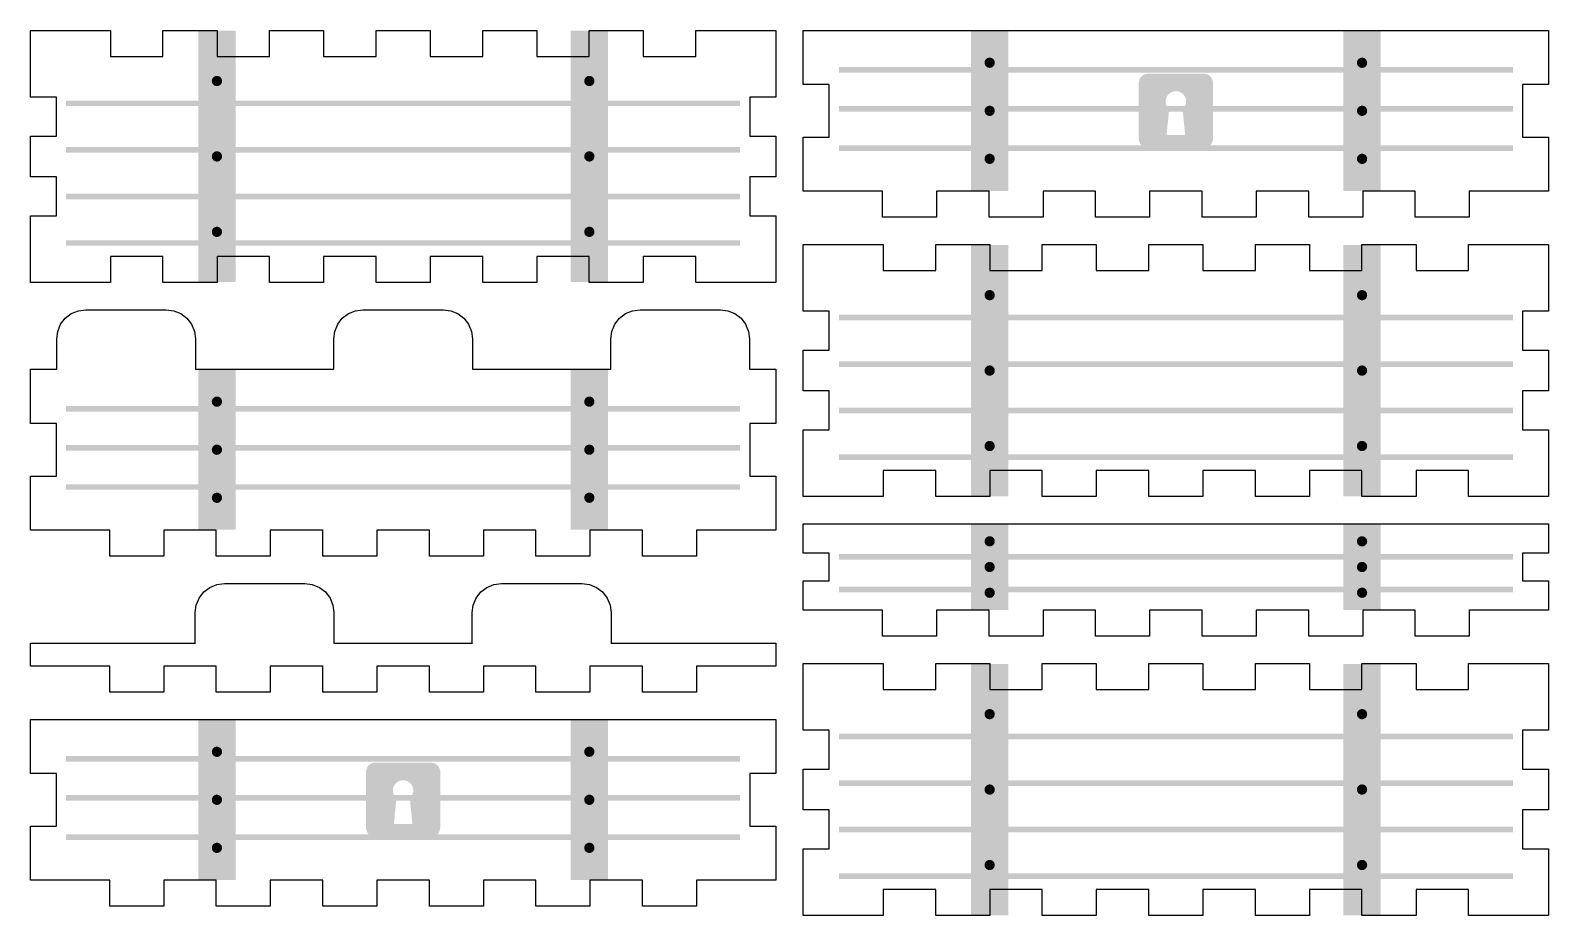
# Model space of a CAD drawing. Header units: millimetres. Extents: x 6 to 297, y 6 to 451.
# Drawn here: x 6 to 169, y 356.2 to 451.2 of the extents above; entities that cross this region are included whole.
import ezdxf

# ---------------------------------------------------------------- set-up
doc = ezdxf.new("R2010")
doc.units = ezdxf.units.MM
doc.layers.add('CUT', color=1, linetype='Continuous')
doc.layers.add('RASTER', color=7, linetype='Continuous')

msp = doc.modelspace()

# ---------------------------------------------------------------- hatches: boundary and pattern name
at = {"layer": 'RASTER'}
for points in [[(24, 451.2), (28, 451.2), (28, 424.2), (24, 424.2)], [(64, 451.2), (68, 451.2), (68, 424.2), (64, 424.2)], [(107, 451.2), (111, 451.2), (111, 434), (107, 434)], [(147, 451.2), (151, 451.2), (151, 434), (147, 434)], [(92.8, 447.3), (165.2, 447.3), (165.2, 446.7), (92.8, 446.7)], [(109.55, 447.76), (109.545, 447.688), (109.531, 447.618), (109.508, 447.55), (109.476, 447.485), (109.436, 447.425), (109.389, 447.371), (109.335, 447.324), (109.275, 447.284), (109.21, 447.252), (109.142, 447.229), (109.072, 447.215), (109, 447.21), (108.928, 447.215), (108.858, 447.229), (108.79, 447.252), (108.725, 447.284), (108.665, 447.324), (108.611, 447.371), (108.564, 447.425), (108.524, 447.485), (108.492, 447.55), (108.469, 447.618), (108.455, 447.688), (108.45, 447.76), (108.455, 447.832), (108.469, 447.902), (108.492, 447.97), (108.524, 448.035), (108.564, 448.095), (108.611, 448.149), (108.665, 448.196), (108.725, 448.236), (108.79, 448.268), (108.858, 448.291), (108.928, 448.305), (109, 448.31), (109.072, 448.305), (109.142, 448.291), (109.21, 448.268), (109.275, 448.236), (109.335, 448.196), (109.389, 448.149), (109.436, 448.095), (109.476, 448.035), (109.508, 447.97), (109.531, 447.902), (109.545, 447.832)], [(149.55, 447.76), (149.545, 447.688), (149.531, 447.618), (149.508, 447.55), (149.476, 447.485), (149.436, 447.425), (149.389, 447.371), (149.335, 447.324), (149.275, 447.284), (149.21, 447.252), (149.142, 447.229), (149.072, 447.215), (149, 447.21), (148.928, 447.215), (148.858, 447.229), (148.79, 447.252), (148.725, 447.284), (148.665, 447.324), (148.611, 447.371), (148.564, 447.425), (148.524, 447.485), (148.492, 447.55), (148.469, 447.618), (148.455, 447.688), (148.45, 447.76), (148.455, 447.832), (148.469, 447.902), (148.492, 447.97), (148.524, 448.035), (148.564, 448.095), (148.611, 448.149), (148.665, 448.196), (148.725, 448.236), (148.79, 448.268), (148.858, 448.291), (148.928, 448.305), (149, 448.31), (149.072, 448.305), (149.142, 448.291), (149.21, 448.268), (149.275, 448.236), (149.335, 448.196), (149.389, 448.149), (149.436, 448.095), (149.476, 448.035), (149.508, 447.97), (149.531, 447.902), (149.545, 447.832)], [(26.55, 445.8), (26.545, 445.728), (26.531, 445.658), (26.508, 445.59), (26.476, 445.525), (26.436, 445.465), (26.389, 445.411), (26.335, 445.364), (26.275, 445.324), (26.21, 445.292), (26.142, 445.269), (26.072, 445.255), (26, 445.25), (25.928, 445.255), (25.858, 445.269), (25.79, 445.292), (25.725, 445.324), (25.665, 445.364), (25.611, 445.411), (25.564, 445.465), (25.524, 445.525), (25.492, 445.59), (25.469, 445.658), (25.455, 445.728), (25.45, 445.8), (25.455, 445.872), (25.469, 445.942), (25.492, 446.01), (25.524, 446.075), (25.564, 446.135), (25.611, 446.189), (25.665, 446.236), (25.725, 446.276), (25.79, 446.308), (25.858, 446.331), (25.928, 446.345), (26, 446.35), (26.072, 446.345), (26.142, 446.331), (26.21, 446.308), (26.275, 446.276), (26.335, 446.236), (26.389, 446.189), (26.436, 446.135), (26.476, 446.075), (26.508, 446.01), (26.531, 445.942), (26.545, 445.872)], [(66.55, 445.8), (66.545, 445.728), (66.531, 445.658), (66.508, 445.59), (66.476, 445.525), (66.436, 445.465), (66.389, 445.411), (66.335, 445.364), (66.275, 445.324), (66.21, 445.292), (66.142, 445.269), (66.072, 445.255), (66, 445.25), (65.928, 445.255), (65.858, 445.269), (65.79, 445.292), (65.725, 445.324), (65.665, 445.364), (65.611, 445.411), (65.564, 445.465), (65.524, 445.525), (65.492, 445.59), (65.469, 445.658), (65.455, 445.728), (65.45, 445.8), (65.455, 445.872), (65.469, 445.942), (65.492, 446.01), (65.524, 446.075), (65.564, 446.135), (65.611, 446.189), (65.665, 446.236), (65.725, 446.276), (65.79, 446.308), (65.858, 446.331), (65.928, 446.345), (66, 446.35), (66.072, 446.345), (66.142, 446.331), (66.21, 446.308), (66.275, 446.276), (66.335, 446.236), (66.389, 446.189), (66.436, 446.135), (66.476, 446.075), (66.508, 446.01), (66.531, 445.942), (66.545, 445.872)], [(9.8, 443.7), (82.2, 443.7), (82.2, 443.1), (9.8, 443.1)], [(92.8, 443.1), (165.2, 443.1), (165.2, 442.5), (92.8, 442.5)], [(109.55, 442.6), (109.545, 442.528), (109.531, 442.458), (109.508, 442.39), (109.476, 442.325), (109.436, 442.265), (109.389, 442.211), (109.335, 442.164), (109.275, 442.124), (109.21, 442.092), (109.142, 442.069), (109.072, 442.055), (109, 442.05), (108.928, 442.055), (108.858, 442.069), (108.79, 442.092), (108.725, 442.124), (108.665, 442.164), (108.611, 442.211), (108.564, 442.265), (108.524, 442.325), (108.492, 442.39), (108.469, 442.458), (108.455, 442.528), (108.45, 442.6), (108.455, 442.672), (108.469, 442.742), (108.492, 442.81), (108.524, 442.875), (108.564, 442.935), (108.611, 442.989), (108.665, 443.036), (108.725, 443.076), (108.79, 443.108), (108.858, 443.131), (108.928, 443.145), (109, 443.15), (109.072, 443.145), (109.142, 443.131), (109.21, 443.108), (109.275, 443.076), (109.335, 443.036), (109.389, 442.989), (109.436, 442.935), (109.476, 442.875), (109.508, 442.81), (109.531, 442.742), (109.545, 442.672)], [(149.55, 442.6), (149.545, 442.528), (149.531, 442.458), (149.508, 442.39), (149.476, 442.325), (149.436, 442.265), (149.389, 442.211), (149.335, 442.164), (149.275, 442.124), (149.21, 442.092), (149.142, 442.069), (149.072, 442.055), (149, 442.05), (148.928, 442.055), (148.858, 442.069), (148.79, 442.092), (148.725, 442.124), (148.665, 442.164), (148.611, 442.211), (148.564, 442.265), (148.524, 442.325), (148.492, 442.39), (148.469, 442.458), (148.455, 442.528), (148.45, 442.6), (148.455, 442.672), (148.469, 442.742), (148.492, 442.81), (148.524, 442.875), (148.564, 442.935), (148.611, 442.989), (148.665, 443.036), (148.725, 443.076), (148.79, 443.108), (148.858, 443.131), (148.928, 443.145), (149, 443.15), (149.072, 443.145), (149.142, 443.131), (149.21, 443.108), (149.275, 443.076), (149.335, 443.036), (149.389, 442.989), (149.436, 442.935), (149.476, 442.875), (149.508, 442.81), (149.531, 442.742), (149.545, 442.672)], [(9.8, 438.7), (82.2, 438.7), (82.2, 438.1), (9.8, 438.1)], [(92.8, 438.9), (165.2, 438.9), (165.2, 438.3), (92.8, 438.3)], [(26.55, 437.7), (26.545, 437.628), (26.531, 437.558), (26.508, 437.49), (26.476, 437.425), (26.436, 437.365), (26.389, 437.311), (26.335, 437.264), (26.275, 437.224), (26.21, 437.192), (26.142, 437.169), (26.072, 437.155), (26, 437.15), (25.928, 437.155), (25.858, 437.169), (25.79, 437.192), (25.725, 437.224), (25.665, 437.264), (25.611, 437.311), (25.564, 437.365), (25.524, 437.425), (25.492, 437.49), (25.469, 437.558), (25.455, 437.628), (25.45, 437.7), (25.455, 437.772), (25.469, 437.842), (25.492, 437.91), (25.524, 437.975), (25.564, 438.035), (25.611, 438.089), (25.665, 438.136), (25.725, 438.176), (25.79, 438.208), (25.858, 438.231), (25.928, 438.245), (26, 438.25), (26.072, 438.245), (26.142, 438.231), (26.21, 438.208), (26.275, 438.176), (26.335, 438.136), (26.389, 438.089), (26.436, 438.035), (26.476, 437.975), (26.508, 437.91), (26.531, 437.842), (26.545, 437.772)], [(66.55, 437.7), (66.545, 437.628), (66.531, 437.558), (66.508, 437.49), (66.476, 437.425), (66.436, 437.365), (66.389, 437.311), (66.335, 437.264), (66.275, 437.224), (66.21, 437.192), (66.142, 437.169), (66.072, 437.155), (66, 437.15), (65.928, 437.155), (65.858, 437.169), (65.79, 437.192), (65.725, 437.224), (65.665, 437.264), (65.611, 437.311), (65.564, 437.365), (65.524, 437.425), (65.492, 437.49), (65.469, 437.558), (65.455, 437.628), (65.45, 437.7), (65.455, 437.772), (65.469, 437.842), (65.492, 437.91), (65.524, 437.975), (65.564, 438.035), (65.611, 438.089), (65.665, 438.136), (65.725, 438.176), (65.79, 438.208), (65.858, 438.231), (65.928, 438.245), (66, 438.25), (66.072, 438.245), (66.142, 438.231), (66.21, 438.208), (66.275, 438.176), (66.335, 438.136), (66.389, 438.089), (66.436, 438.035), (66.476, 437.975), (66.508, 437.91), (66.531, 437.842), (66.545, 437.772)], [(109.55, 437.44), (109.545, 437.368), (109.531, 437.298), (109.508, 437.23), (109.476, 437.165), (109.436, 437.105), (109.389, 437.051), (109.335, 437.004), (109.275, 436.964), (109.21, 436.932), (109.142, 436.909), (109.072, 436.895), (109, 436.89), (108.928, 436.895), (108.858, 436.909), (108.79, 436.932), (108.725, 436.964), (108.665, 437.004), (108.611, 437.051), (108.564, 437.105), (108.524, 437.165), (108.492, 437.23), (108.469, 437.298), (108.455, 437.368), (108.45, 437.44), (108.455, 437.512), (108.469, 437.582), (108.492, 437.65), (108.524, 437.715), (108.564, 437.775), (108.611, 437.829), (108.665, 437.876), (108.725, 437.916), (108.79, 437.948), (108.858, 437.971), (108.928, 437.985), (109, 437.99), (109.072, 437.985), (109.142, 437.971), (109.21, 437.948), (109.275, 437.916), (109.335, 437.876), (109.389, 437.829), (109.436, 437.775), (109.476, 437.715), (109.508, 437.65), (109.531, 437.582), (109.545, 437.512)], [(149.55, 437.44), (149.545, 437.368), (149.531, 437.298), (149.508, 437.23), (149.476, 437.165), (149.436, 437.105), (149.389, 437.051), (149.335, 437.004), (149.275, 436.964), (149.21, 436.932), (149.142, 436.909), (149.072, 436.895), (149, 436.89), (148.928, 436.895), (148.858, 436.909), (148.79, 436.932), (148.725, 436.964), (148.665, 437.004), (148.611, 437.051), (148.564, 437.105), (148.524, 437.165), (148.492, 437.23), (148.469, 437.298), (148.455, 437.368), (148.45, 437.44), (148.455, 437.512), (148.469, 437.582), (148.492, 437.65), (148.524, 437.715), (148.564, 437.775), (148.611, 437.829), (148.665, 437.876), (148.725, 437.916), (148.79, 437.948), (148.858, 437.971), (148.928, 437.985), (149, 437.99), (149.072, 437.985), (149.142, 437.971), (149.21, 437.948), (149.275, 437.916), (149.335, 437.876), (149.389, 437.829), (149.436, 437.775), (149.476, 437.715), (149.508, 437.65), (149.531, 437.582), (149.545, 437.512)], [(9.8, 433.7), (82.2, 433.7), (82.2, 433.1), (9.8, 433.1)], [(26.55, 429.6), (26.545, 429.528), (26.531, 429.458), (26.508, 429.39), (26.476, 429.325), (26.436, 429.265), (26.389, 429.211), (26.335, 429.164), (26.275, 429.124), (26.21, 429.092), (26.142, 429.069), (26.072, 429.055), (26, 429.05), (25.928, 429.055), (25.858, 429.069), (25.79, 429.092), (25.725, 429.124), (25.665, 429.164), (25.611, 429.211), (25.564, 429.265), (25.524, 429.325), (25.492, 429.39), (25.469, 429.458), (25.455, 429.528), (25.45, 429.6), (25.455, 429.672), (25.469, 429.742), (25.492, 429.81), (25.524, 429.875), (25.564, 429.935), (25.611, 429.989), (25.665, 430.036), (25.725, 430.076), (25.79, 430.108), (25.858, 430.131), (25.928, 430.145), (26, 430.15), (26.072, 430.145), (26.142, 430.131), (26.21, 430.108), (26.275, 430.076), (26.335, 430.036), (26.389, 429.989), (26.436, 429.935), (26.476, 429.875), (26.508, 429.81), (26.531, 429.742), (26.545, 429.672)], [(66.55, 429.6), (66.545, 429.528), (66.531, 429.458), (66.508, 429.39), (66.476, 429.325), (66.436, 429.265), (66.389, 429.211), (66.335, 429.164), (66.275, 429.124), (66.21, 429.092), (66.142, 429.069), (66.072, 429.055), (66, 429.05), (65.928, 429.055), (65.858, 429.069), (65.79, 429.092), (65.725, 429.124), (65.665, 429.164), (65.611, 429.211), (65.564, 429.265), (65.524, 429.325), (65.492, 429.39), (65.469, 429.458), (65.455, 429.528), (65.45, 429.6), (65.455, 429.672), (65.469, 429.742), (65.492, 429.81), (65.524, 429.875), (65.564, 429.935), (65.611, 429.989), (65.665, 430.036), (65.725, 430.076), (65.79, 430.108), (65.858, 430.131), (65.928, 430.145), (66, 430.15), (66.072, 430.145), (66.142, 430.131), (66.21, 430.108), (66.275, 430.076), (66.335, 430.036), (66.389, 429.989), (66.436, 429.935), (66.476, 429.875), (66.508, 429.81), (66.531, 429.742), (66.545, 429.672)], [(9.8, 428.7), (82.2, 428.7), (82.2, 428.1), (9.8, 428.1)], [(107, 428.2), (111, 428.2), (111, 401.2), (107, 401.2)], [(147, 428.2), (151, 428.2), (151, 401.2), (147, 401.2)], [(109.55, 422.8), (109.545, 422.728), (109.531, 422.658), (109.508, 422.59), (109.476, 422.525), (109.436, 422.465), (109.389, 422.411), (109.335, 422.364), (109.275, 422.324), (109.21, 422.292), (109.142, 422.269), (109.072, 422.255), (109, 422.25), (108.928, 422.255), (108.858, 422.269), (108.79, 422.292), (108.725, 422.324), (108.665, 422.364), (108.611, 422.411), (108.564, 422.465), (108.524, 422.525), (108.492, 422.59), (108.469, 422.658), (108.455, 422.728), (108.45, 422.8), (108.455, 422.872), (108.469, 422.942), (108.492, 423.01), (108.524, 423.075), (108.564, 423.135), (108.611, 423.189), (108.665, 423.236), (108.725, 423.276), (108.79, 423.308), (108.858, 423.331), (108.928, 423.345), (109, 423.35), (109.072, 423.345), (109.142, 423.331), (109.21, 423.308), (109.275, 423.276), (109.335, 423.236), (109.389, 423.189), (109.436, 423.135), (109.476, 423.075), (109.508, 423.01), (109.531, 422.942), (109.545, 422.872)], [(149.55, 422.8), (149.545, 422.728), (149.531, 422.658), (149.508, 422.59), (149.476, 422.525), (149.436, 422.465), (149.389, 422.411), (149.335, 422.364), (149.275, 422.324), (149.21, 422.292), (149.142, 422.269), (149.072, 422.255), (149, 422.25), (148.928, 422.255), (148.858, 422.269), (148.79, 422.292), (148.725, 422.324), (148.665, 422.364), (148.611, 422.411), (148.564, 422.465), (148.524, 422.525), (148.492, 422.59), (148.469, 422.658), (148.455, 422.728), (148.45, 422.8), (148.455, 422.872), (148.469, 422.942), (148.492, 423.01), (148.524, 423.075), (148.564, 423.135), (148.611, 423.189), (148.665, 423.236), (148.725, 423.276), (148.79, 423.308), (148.858, 423.331), (148.928, 423.345), (149, 423.35), (149.072, 423.345), (149.142, 423.331), (149.21, 423.308), (149.275, 423.276), (149.335, 423.236), (149.389, 423.189), (149.436, 423.135), (149.476, 423.075), (149.508, 423.01), (149.531, 422.942), (149.545, 422.872)], [(92.8, 420.7), (165.2, 420.7), (165.2, 420.1), (92.8, 420.1)], [(24, 414.8), (28, 414.8), (28, 397.6), (24, 397.6)], [(64, 414.8), (68, 414.8), (68, 397.6), (64, 397.6)], [(92.8, 415.7), (165.2, 415.7), (165.2, 415.1), (92.8, 415.1)], [(109.55, 414.7), (109.545, 414.628), (109.531, 414.558), (109.508, 414.49), (109.476, 414.425), (109.436, 414.365), (109.389, 414.311), (109.335, 414.264), (109.275, 414.224), (109.21, 414.192), (109.142, 414.169), (109.072, 414.155), (109, 414.15), (108.928, 414.155), (108.858, 414.169), (108.79, 414.192), (108.725, 414.224), (108.665, 414.264), (108.611, 414.311), (108.564, 414.365), (108.524, 414.425), (108.492, 414.49), (108.469, 414.558), (108.455, 414.628), (108.45, 414.7), (108.455, 414.772), (108.469, 414.842), (108.492, 414.91), (108.524, 414.975), (108.564, 415.035), (108.611, 415.089), (108.665, 415.136), (108.725, 415.176), (108.79, 415.208), (108.858, 415.231), (108.928, 415.245), (109, 415.25), (109.072, 415.245), (109.142, 415.231), (109.21, 415.208), (109.275, 415.176), (109.335, 415.136), (109.389, 415.089), (109.436, 415.035), (109.476, 414.975), (109.508, 414.91), (109.531, 414.842), (109.545, 414.772)], [(149.55, 414.7), (149.545, 414.628), (149.531, 414.558), (149.508, 414.49), (149.476, 414.425), (149.436, 414.365), (149.389, 414.311), (149.335, 414.264), (149.275, 414.224), (149.21, 414.192), (149.142, 414.169), (149.072, 414.155), (149, 414.15), (148.928, 414.155), (148.858, 414.169), (148.79, 414.192), (148.725, 414.224), (148.665, 414.264), (148.611, 414.311), (148.564, 414.365), (148.524, 414.425), (148.492, 414.49), (148.469, 414.558), (148.455, 414.628), (148.45, 414.7), (148.455, 414.772), (148.469, 414.842), (148.492, 414.91), (148.524, 414.975), (148.564, 415.035), (148.611, 415.089), (148.665, 415.136), (148.725, 415.176), (148.79, 415.208), (148.858, 415.231), (148.928, 415.245), (149, 415.25), (149.072, 415.245), (149.142, 415.231), (149.21, 415.208), (149.275, 415.176), (149.335, 415.136), (149.389, 415.089), (149.436, 415.035), (149.476, 414.975), (149.508, 414.91), (149.531, 414.842), (149.545, 414.772)], [(26.55, 411.36), (26.545, 411.288), (26.531, 411.218), (26.508, 411.15), (26.476, 411.085), (26.436, 411.025), (26.389, 410.971), (26.335, 410.924), (26.275, 410.884), (26.21, 410.852), (26.142, 410.829), (26.072, 410.815), (26, 410.81), (25.928, 410.815), (25.858, 410.829), (25.79, 410.852), (25.725, 410.884), (25.665, 410.924), (25.611, 410.971), (25.564, 411.025), (25.524, 411.085), (25.492, 411.15), (25.469, 411.218), (25.455, 411.288), (25.45, 411.36), (25.455, 411.432), (25.469, 411.502), (25.492, 411.57), (25.524, 411.635), (25.564, 411.695), (25.611, 411.749), (25.665, 411.796), (25.725, 411.836), (25.79, 411.868), (25.858, 411.891), (25.928, 411.905), (26, 411.91), (26.072, 411.905), (26.142, 411.891), (26.21, 411.868), (26.275, 411.836), (26.335, 411.796), (26.389, 411.749), (26.436, 411.695), (26.476, 411.635), (26.508, 411.57), (26.531, 411.502), (26.545, 411.432)], [(66.55, 411.36), (66.545, 411.288), (66.531, 411.218), (66.508, 411.15), (66.476, 411.085), (66.436, 411.025), (66.389, 410.971), (66.335, 410.924), (66.275, 410.884), (66.21, 410.852), (66.142, 410.829), (66.072, 410.815), (66, 410.81), (65.928, 410.815), (65.858, 410.829), (65.79, 410.852), (65.725, 410.884), (65.665, 410.924), (65.611, 410.971), (65.564, 411.025), (65.524, 411.085), (65.492, 411.15), (65.469, 411.218), (65.455, 411.288), (65.45, 411.36), (65.455, 411.432), (65.469, 411.502), (65.492, 411.57), (65.524, 411.635), (65.564, 411.695), (65.611, 411.749), (65.665, 411.796), (65.725, 411.836), (65.79, 411.868), (65.858, 411.891), (65.928, 411.905), (66, 411.91), (66.072, 411.905), (66.142, 411.891), (66.21, 411.868), (66.275, 411.836), (66.335, 411.796), (66.389, 411.749), (66.436, 411.695), (66.476, 411.635), (66.508, 411.57), (66.531, 411.502), (66.545, 411.432)], [(9.8, 410.9), (82.2, 410.9), (82.2, 410.3), (9.8, 410.3)], [(92.8, 410.7), (165.2, 410.7), (165.2, 410.1), (92.8, 410.1)], [(9.8, 406.7), (82.2, 406.7), (82.2, 406.1), (9.8, 406.1)], [(26.55, 406.2), (26.545, 406.128), (26.531, 406.058), (26.508, 405.99), (26.476, 405.925), (26.436, 405.865), (26.389, 405.811), (26.335, 405.764), (26.275, 405.724), (26.21, 405.692), (26.142, 405.669), (26.072, 405.655), (26, 405.65), (25.928, 405.655), (25.858, 405.669), (25.79, 405.692), (25.725, 405.724), (25.665, 405.764), (25.611, 405.811), (25.564, 405.865), (25.524, 405.925), (25.492, 405.99), (25.469, 406.058), (25.455, 406.128), (25.45, 406.2), (25.455, 406.272), (25.469, 406.342), (25.492, 406.41), (25.524, 406.475), (25.564, 406.535), (25.611, 406.589), (25.665, 406.636), (25.725, 406.676), (25.79, 406.708), (25.858, 406.731), (25.928, 406.745), (26, 406.75), (26.072, 406.745), (26.142, 406.731), (26.21, 406.708), (26.275, 406.676), (26.335, 406.636), (26.389, 406.589), (26.436, 406.535), (26.476, 406.475), (26.508, 406.41), (26.531, 406.342), (26.545, 406.272)], [(66.55, 406.2), (66.545, 406.128), (66.531, 406.058), (66.508, 405.99), (66.476, 405.925), (66.436, 405.865), (66.389, 405.811), (66.335, 405.764), (66.275, 405.724), (66.21, 405.692), (66.142, 405.669), (66.072, 405.655), (66, 405.65), (65.928, 405.655), (65.858, 405.669), (65.79, 405.692), (65.725, 405.724), (65.665, 405.764), (65.611, 405.811), (65.564, 405.865), (65.524, 405.925), (65.492, 405.99), (65.469, 406.058), (65.455, 406.128), (65.45, 406.2), (65.455, 406.272), (65.469, 406.342), (65.492, 406.41), (65.524, 406.475), (65.564, 406.535), (65.611, 406.589), (65.665, 406.636), (65.725, 406.676), (65.79, 406.708), (65.858, 406.731), (65.928, 406.745), (66, 406.75), (66.072, 406.745), (66.142, 406.731), (66.21, 406.708), (66.275, 406.676), (66.335, 406.636), (66.389, 406.589), (66.436, 406.535), (66.476, 406.475), (66.508, 406.41), (66.531, 406.342), (66.545, 406.272)], [(109.55, 406.6), (109.545, 406.528), (109.531, 406.458), (109.508, 406.39), (109.476, 406.325), (109.436, 406.265), (109.389, 406.211), (109.335, 406.164), (109.275, 406.124), (109.21, 406.092), (109.142, 406.069), (109.072, 406.055), (109, 406.05), (108.928, 406.055), (108.858, 406.069), (108.79, 406.092), (108.725, 406.124), (108.665, 406.164), (108.611, 406.211), (108.564, 406.265), (108.524, 406.325), (108.492, 406.39), (108.469, 406.458), (108.455, 406.528), (108.45, 406.6), (108.455, 406.672), (108.469, 406.742), (108.492, 406.81), (108.524, 406.875), (108.564, 406.935), (108.611, 406.989), (108.665, 407.036), (108.725, 407.076), (108.79, 407.108), (108.858, 407.131), (108.928, 407.145), (109, 407.15), (109.072, 407.145), (109.142, 407.131), (109.21, 407.108), (109.275, 407.076), (109.335, 407.036), (109.389, 406.989), (109.436, 406.935), (109.476, 406.875), (109.508, 406.81), (109.531, 406.742), (109.545, 406.672)], [(149.55, 406.6), (149.545, 406.528), (149.531, 406.458), (149.508, 406.39), (149.476, 406.325), (149.436, 406.265), (149.389, 406.211), (149.335, 406.164), (149.275, 406.124), (149.21, 406.092), (149.142, 406.069), (149.072, 406.055), (149, 406.05), (148.928, 406.055), (148.858, 406.069), (148.79, 406.092), (148.725, 406.124), (148.665, 406.164), (148.611, 406.211), (148.564, 406.265), (148.524, 406.325), (148.492, 406.39), (148.469, 406.458), (148.455, 406.528), (148.45, 406.6), (148.455, 406.672), (148.469, 406.742), (148.492, 406.81), (148.524, 406.875), (148.564, 406.935), (148.611, 406.989), (148.665, 407.036), (148.725, 407.076), (148.79, 407.108), (148.858, 407.131), (148.928, 407.145), (149, 407.15), (149.072, 407.145), (149.142, 407.131), (149.21, 407.108), (149.275, 407.076), (149.335, 407.036), (149.389, 406.989), (149.436, 406.935), (149.476, 406.875), (149.508, 406.81), (149.531, 406.742), (149.545, 406.672)], [(92.8, 405.7), (165.2, 405.7), (165.2, 405.1), (92.8, 405.1)], [(9.8, 402.5), (82.2, 402.5), (82.2, 401.9), (9.8, 401.9)], [(26.55, 401.04), (26.545, 400.968), (26.531, 400.898), (26.508, 400.83), (26.476, 400.765), (26.436, 400.705), (26.389, 400.651), (26.335, 400.604), (26.275, 400.564), (26.21, 400.532), (26.142, 400.509), (26.072, 400.495), (26, 400.49), (25.928, 400.495), (25.858, 400.509), (25.79, 400.532), (25.725, 400.564), (25.665, 400.604), (25.611, 400.651), (25.564, 400.705), (25.524, 400.765), (25.492, 400.83), (25.469, 400.898), (25.455, 400.968), (25.45, 401.04), (25.455, 401.112), (25.469, 401.182), (25.492, 401.25), (25.524, 401.315), (25.564, 401.375), (25.611, 401.429), (25.665, 401.476), (25.725, 401.516), (25.79, 401.548), (25.858, 401.571), (25.928, 401.585), (26, 401.59), (26.072, 401.585), (26.142, 401.571), (26.21, 401.548), (26.275, 401.516), (26.335, 401.476), (26.389, 401.429), (26.436, 401.375), (26.476, 401.315), (26.508, 401.25), (26.531, 401.182), (26.545, 401.112)], [(66.55, 401.04), (66.545, 400.968), (66.531, 400.898), (66.508, 400.83), (66.476, 400.765), (66.436, 400.705), (66.389, 400.651), (66.335, 400.604), (66.275, 400.564), (66.21, 400.532), (66.142, 400.509), (66.072, 400.495), (66, 400.49), (65.928, 400.495), (65.858, 400.509), (65.79, 400.532), (65.725, 400.564), (65.665, 400.604), (65.611, 400.651), (65.564, 400.705), (65.524, 400.765), (65.492, 400.83), (65.469, 400.898), (65.455, 400.968), (65.45, 401.04), (65.455, 401.112), (65.469, 401.182), (65.492, 401.25), (65.524, 401.315), (65.564, 401.375), (65.611, 401.429), (65.665, 401.476), (65.725, 401.516), (65.79, 401.548), (65.858, 401.571), (65.928, 401.585), (66, 401.59), (66.072, 401.585), (66.142, 401.571), (66.21, 401.548), (66.275, 401.516), (66.335, 401.476), (66.389, 401.429), (66.436, 401.375), (66.476, 401.315), (66.508, 401.25), (66.531, 401.182), (66.545, 401.112)], [(107, 398.2), (111, 398.2), (111, 389), (107, 389)], [(147, 398.2), (151, 398.2), (151, 389), (147, 389)], [(109.55, 396.36), (109.545, 396.288), (109.531, 396.218), (109.508, 396.15), (109.476, 396.085), (109.436, 396.025), (109.389, 395.971), (109.335, 395.924), (109.275, 395.884), (109.21, 395.852), (109.142, 395.829), (109.072, 395.815), (109, 395.81), (108.928, 395.815), (108.858, 395.829), (108.79, 395.852), (108.725, 395.884), (108.665, 395.924), (108.611, 395.971), (108.564, 396.025), (108.524, 396.085), (108.492, 396.15), (108.469, 396.218), (108.455, 396.288), (108.45, 396.36), (108.455, 396.432), (108.469, 396.502), (108.492, 396.57), (108.524, 396.635), (108.564, 396.695), (108.611, 396.749), (108.665, 396.796), (108.725, 396.836), (108.79, 396.868), (108.858, 396.891), (108.928, 396.905), (109, 396.91), (109.072, 396.905), (109.142, 396.891), (109.21, 396.868), (109.275, 396.836), (109.335, 396.796), (109.389, 396.749), (109.436, 396.695), (109.476, 396.635), (109.508, 396.57), (109.531, 396.502), (109.545, 396.432)], [(149.55, 396.36), (149.545, 396.288), (149.531, 396.218), (149.508, 396.15), (149.476, 396.085), (149.436, 396.025), (149.389, 395.971), (149.335, 395.924), (149.275, 395.884), (149.21, 395.852), (149.142, 395.829), (149.072, 395.815), (149, 395.81), (148.928, 395.815), (148.858, 395.829), (148.79, 395.852), (148.725, 395.884), (148.665, 395.924), (148.611, 395.971), (148.564, 396.025), (148.524, 396.085), (148.492, 396.15), (148.469, 396.218), (148.455, 396.288), (148.45, 396.36), (148.455, 396.432), (148.469, 396.502), (148.492, 396.57), (148.524, 396.635), (148.564, 396.695), (148.611, 396.749), (148.665, 396.796), (148.725, 396.836), (148.79, 396.868), (148.858, 396.891), (148.928, 396.905), (149, 396.91), (149.072, 396.905), (149.142, 396.891), (149.21, 396.868), (149.275, 396.836), (149.335, 396.796), (149.389, 396.749), (149.436, 396.695), (149.476, 396.635), (149.508, 396.57), (149.531, 396.502), (149.545, 396.432)], [(92.8, 395), (165.2, 395), (165.2, 394.4), (92.8, 394.4)], [(109.55, 393.6), (109.545, 393.528), (109.531, 393.458), (109.508, 393.39), (109.476, 393.325), (109.436, 393.265), (109.389, 393.211), (109.335, 393.164), (109.275, 393.124), (109.21, 393.092), (109.142, 393.069), (109.072, 393.055), (109, 393.05), (108.928, 393.055), (108.858, 393.069), (108.79, 393.092), (108.725, 393.124), (108.665, 393.164), (108.611, 393.211), (108.564, 393.265), (108.524, 393.325), (108.492, 393.39), (108.469, 393.458), (108.455, 393.528), (108.45, 393.6), (108.455, 393.672), (108.469, 393.742), (108.492, 393.81), (108.524, 393.875), (108.564, 393.935), (108.611, 393.989), (108.665, 394.036), (108.725, 394.076), (108.79, 394.108), (108.858, 394.131), (108.928, 394.145), (109, 394.15), (109.072, 394.145), (109.142, 394.131), (109.21, 394.108), (109.275, 394.076), (109.335, 394.036), (109.389, 393.989), (109.436, 393.935), (109.476, 393.875), (109.508, 393.81), (109.531, 393.742), (109.545, 393.672)], [(149.55, 393.6), (149.545, 393.528), (149.531, 393.458), (149.508, 393.39), (149.476, 393.325), (149.436, 393.265), (149.389, 393.211), (149.335, 393.164), (149.275, 393.124), (149.21, 393.092), (149.142, 393.069), (149.072, 393.055), (149, 393.05), (148.928, 393.055), (148.858, 393.069), (148.79, 393.092), (148.725, 393.124), (148.665, 393.164), (148.611, 393.211), (148.564, 393.265), (148.524, 393.325), (148.492, 393.39), (148.469, 393.458), (148.455, 393.528), (148.45, 393.6), (148.455, 393.672), (148.469, 393.742), (148.492, 393.81), (148.524, 393.875), (148.564, 393.935), (148.611, 393.989), (148.665, 394.036), (148.725, 394.076), (148.79, 394.108), (148.858, 394.131), (148.928, 394.145), (149, 394.15), (149.072, 394.145), (149.142, 394.131), (149.21, 394.108), (149.275, 394.076), (149.335, 394.036), (149.389, 393.989), (149.436, 393.935), (149.476, 393.875), (149.508, 393.81), (149.531, 393.742), (149.545, 393.672)], [(92.8, 391.5), (165.2, 391.5), (165.2, 390.9), (92.8, 390.9)], [(109.55, 390.84), (109.545, 390.768), (109.531, 390.698), (109.508, 390.63), (109.476, 390.565), (109.436, 390.505), (109.389, 390.451), (109.335, 390.404), (109.275, 390.364), (109.21, 390.332), (109.142, 390.309), (109.072, 390.295), (109, 390.29), (108.928, 390.295), (108.858, 390.309), (108.79, 390.332), (108.725, 390.364), (108.665, 390.404), (108.611, 390.451), (108.564, 390.505), (108.524, 390.565), (108.492, 390.63), (108.469, 390.698), (108.455, 390.768), (108.45, 390.84), (108.455, 390.912), (108.469, 390.982), (108.492, 391.05), (108.524, 391.115), (108.564, 391.175), (108.611, 391.229), (108.665, 391.276), (108.725, 391.316), (108.79, 391.348), (108.858, 391.371), (108.928, 391.385), (109, 391.39), (109.072, 391.385), (109.142, 391.371), (109.21, 391.348), (109.275, 391.316), (109.335, 391.276), (109.389, 391.229), (109.436, 391.175), (109.476, 391.115), (109.508, 391.05), (109.531, 390.982), (109.545, 390.912)], [(149.55, 390.84), (149.545, 390.768), (149.531, 390.698), (149.508, 390.63), (149.476, 390.565), (149.436, 390.505), (149.389, 390.451), (149.335, 390.404), (149.275, 390.364), (149.21, 390.332), (149.142, 390.309), (149.072, 390.295), (149, 390.29), (148.928, 390.295), (148.858, 390.309), (148.79, 390.332), (148.725, 390.364), (148.665, 390.404), (148.611, 390.451), (148.564, 390.505), (148.524, 390.565), (148.492, 390.63), (148.469, 390.698), (148.455, 390.768), (148.45, 390.84), (148.455, 390.912), (148.469, 390.982), (148.492, 391.05), (148.524, 391.115), (148.564, 391.175), (148.611, 391.229), (148.665, 391.276), (148.725, 391.316), (148.79, 391.348), (148.858, 391.371), (148.928, 391.385), (149, 391.39), (149.072, 391.385), (149.142, 391.371), (149.21, 391.348), (149.275, 391.316), (149.335, 391.276), (149.389, 391.229), (149.436, 391.175), (149.476, 391.115), (149.508, 391.05), (149.531, 390.982), (149.545, 390.912)], [(107, 383.2), (111, 383.2), (111, 356.2), (107, 356.2)], [(147, 383.2), (151, 383.2), (151, 356.2), (147, 356.2)], [(109.55, 377.8), (109.545, 377.728), (109.531, 377.658), (109.508, 377.59), (109.476, 377.525), (109.436, 377.465), (109.389, 377.411), (109.335, 377.364), (109.275, 377.324), (109.21, 377.292), (109.142, 377.269), (109.072, 377.255), (109, 377.25), (108.928, 377.255), (108.858, 377.269), (108.79, 377.292), (108.725, 377.324), (108.665, 377.364), (108.611, 377.411), (108.564, 377.465), (108.524, 377.525), (108.492, 377.59), (108.469, 377.658), (108.455, 377.728), (108.45, 377.8), (108.455, 377.872), (108.469, 377.942), (108.492, 378.01), (108.524, 378.075), (108.564, 378.135), (108.611, 378.189), (108.665, 378.236), (108.725, 378.276), (108.79, 378.308), (108.858, 378.331), (108.928, 378.345), (109, 378.35), (109.072, 378.345), (109.142, 378.331), (109.21, 378.308), (109.275, 378.276), (109.335, 378.236), (109.389, 378.189), (109.436, 378.135), (109.476, 378.075), (109.508, 378.01), (109.531, 377.942), (109.545, 377.872)], [(149.55, 377.8), (149.545, 377.728), (149.531, 377.658), (149.508, 377.59), (149.476, 377.525), (149.436, 377.465), (149.389, 377.411), (149.335, 377.364), (149.275, 377.324), (149.21, 377.292), (149.142, 377.269), (149.072, 377.255), (149, 377.25), (148.928, 377.255), (148.858, 377.269), (148.79, 377.292), (148.725, 377.324), (148.665, 377.364), (148.611, 377.411), (148.564, 377.465), (148.524, 377.525), (148.492, 377.59), (148.469, 377.658), (148.455, 377.728), (148.45, 377.8), (148.455, 377.872), (148.469, 377.942), (148.492, 378.01), (148.524, 378.075), (148.564, 378.135), (148.611, 378.189), (148.665, 378.236), (148.725, 378.276), (148.79, 378.308), (148.858, 378.331), (148.928, 378.345), (149, 378.35), (149.072, 378.345), (149.142, 378.331), (149.21, 378.308), (149.275, 378.276), (149.335, 378.236), (149.389, 378.189), (149.436, 378.135), (149.476, 378.075), (149.508, 378.01), (149.531, 377.942), (149.545, 377.872)], [(24, 377.2), (28, 377.2), (28, 360), (24, 360)], [(64, 377.2), (68, 377.2), (68, 360), (64, 360)], [(92.8, 375.7), (165.2, 375.7), (165.2, 375.1), (92.8, 375.1)], [(26.55, 373.76), (26.545, 373.688), (26.531, 373.618), (26.508, 373.55), (26.476, 373.485), (26.436, 373.425), (26.389, 373.371), (26.335, 373.324), (26.275, 373.284), (26.21, 373.252), (26.142, 373.229), (26.072, 373.215), (26, 373.21), (25.928, 373.215), (25.858, 373.229), (25.79, 373.252), (25.725, 373.284), (25.665, 373.324), (25.611, 373.371), (25.564, 373.425), (25.524, 373.485), (25.492, 373.55), (25.469, 373.618), (25.455, 373.688), (25.45, 373.76), (25.455, 373.832), (25.469, 373.902), (25.492, 373.97), (25.524, 374.035), (25.564, 374.095), (25.611, 374.149), (25.665, 374.196), (25.725, 374.236), (25.79, 374.268), (25.858, 374.291), (25.928, 374.305), (26, 374.31), (26.072, 374.305), (26.142, 374.291), (26.21, 374.268), (26.275, 374.236), (26.335, 374.196), (26.389, 374.149), (26.436, 374.095), (26.476, 374.035), (26.508, 373.97), (26.531, 373.902), (26.545, 373.832)], [(66.55, 373.76), (66.545, 373.688), (66.531, 373.618), (66.508, 373.55), (66.476, 373.485), (66.436, 373.425), (66.389, 373.371), (66.335, 373.324), (66.275, 373.284), (66.21, 373.252), (66.142, 373.229), (66.072, 373.215), (66, 373.21), (65.928, 373.215), (65.858, 373.229), (65.79, 373.252), (65.725, 373.284), (65.665, 373.324), (65.611, 373.371), (65.564, 373.425), (65.524, 373.485), (65.492, 373.55), (65.469, 373.618), (65.455, 373.688), (65.45, 373.76), (65.455, 373.832), (65.469, 373.902), (65.492, 373.97), (65.524, 374.035), (65.564, 374.095), (65.611, 374.149), (65.665, 374.196), (65.725, 374.236), (65.79, 374.268), (65.858, 374.291), (65.928, 374.305), (66, 374.31), (66.072, 374.305), (66.142, 374.291), (66.21, 374.268), (66.275, 374.236), (66.335, 374.196), (66.389, 374.149), (66.436, 374.095), (66.476, 374.035), (66.508, 373.97), (66.531, 373.902), (66.545, 373.832)], [(9.8, 373.3), (82.2, 373.3), (82.2, 372.7), (9.8, 372.7)], [(92.8, 370.7), (165.2, 370.7), (165.2, 370.1), (92.8, 370.1)], [(109.55, 369.7), (109.545, 369.628), (109.531, 369.558), (109.508, 369.49), (109.476, 369.425), (109.436, 369.365), (109.389, 369.311), (109.335, 369.264), (109.275, 369.224), (109.21, 369.192), (109.142, 369.169), (109.072, 369.155), (109, 369.15), (108.928, 369.155), (108.858, 369.169), (108.79, 369.192), (108.725, 369.224), (108.665, 369.264), (108.611, 369.311), (108.564, 369.365), (108.524, 369.425), (108.492, 369.49), (108.469, 369.558), (108.455, 369.628), (108.45, 369.7), (108.455, 369.772), (108.469, 369.842), (108.492, 369.91), (108.524, 369.975), (108.564, 370.035), (108.611, 370.089), (108.665, 370.136), (108.725, 370.176), (108.79, 370.208), (108.858, 370.231), (108.928, 370.245), (109, 370.25), (109.072, 370.245), (109.142, 370.231), (109.21, 370.208), (109.275, 370.176), (109.335, 370.136), (109.389, 370.089), (109.436, 370.035), (109.476, 369.975), (109.508, 369.91), (109.531, 369.842), (109.545, 369.772)], [(149.55, 369.7), (149.545, 369.628), (149.531, 369.558), (149.508, 369.49), (149.476, 369.425), (149.436, 369.365), (149.389, 369.311), (149.335, 369.264), (149.275, 369.224), (149.21, 369.192), (149.142, 369.169), (149.072, 369.155), (149, 369.15), (148.928, 369.155), (148.858, 369.169), (148.79, 369.192), (148.725, 369.224), (148.665, 369.264), (148.611, 369.311), (148.564, 369.365), (148.524, 369.425), (148.492, 369.49), (148.469, 369.558), (148.455, 369.628), (148.45, 369.7), (148.455, 369.772), (148.469, 369.842), (148.492, 369.91), (148.524, 369.975), (148.564, 370.035), (148.611, 370.089), (148.665, 370.136), (148.725, 370.176), (148.79, 370.208), (148.858, 370.231), (148.928, 370.245), (149, 370.25), (149.072, 370.245), (149.142, 370.231), (149.21, 370.208), (149.275, 370.176), (149.335, 370.136), (149.389, 370.089), (149.436, 370.035), (149.476, 369.975), (149.508, 369.91), (149.531, 369.842), (149.545, 369.772)], [(9.8, 369.1), (82.2, 369.1), (82.2, 368.5), (9.8, 368.5)], [(26.55, 368.6), (26.545, 368.528), (26.531, 368.458), (26.508, 368.39), (26.476, 368.325), (26.436, 368.265), (26.389, 368.211), (26.335, 368.164), (26.275, 368.124), (26.21, 368.092), (26.142, 368.069), (26.072, 368.055), (26, 368.05), (25.928, 368.055), (25.858, 368.069), (25.79, 368.092), (25.725, 368.124), (25.665, 368.164), (25.611, 368.211), (25.564, 368.265), (25.524, 368.325), (25.492, 368.39), (25.469, 368.458), (25.455, 368.528), (25.45, 368.6), (25.455, 368.672), (25.469, 368.742), (25.492, 368.81), (25.524, 368.875), (25.564, 368.935), (25.611, 368.989), (25.665, 369.036), (25.725, 369.076), (25.79, 369.108), (25.858, 369.131), (25.928, 369.145), (26, 369.15), (26.072, 369.145), (26.142, 369.131), (26.21, 369.108), (26.275, 369.076), (26.335, 369.036), (26.389, 368.989), (26.436, 368.935), (26.476, 368.875), (26.508, 368.81), (26.531, 368.742), (26.545, 368.672)], [(66.55, 368.6), (66.545, 368.528), (66.531, 368.458), (66.508, 368.39), (66.476, 368.325), (66.436, 368.265), (66.389, 368.211), (66.335, 368.164), (66.275, 368.124), (66.21, 368.092), (66.142, 368.069), (66.072, 368.055), (66, 368.05), (65.928, 368.055), (65.858, 368.069), (65.79, 368.092), (65.725, 368.124), (65.665, 368.164), (65.611, 368.211), (65.564, 368.265), (65.524, 368.325), (65.492, 368.39), (65.469, 368.458), (65.455, 368.528), (65.45, 368.6), (65.455, 368.672), (65.469, 368.742), (65.492, 368.81), (65.524, 368.875), (65.564, 368.935), (65.611, 368.989), (65.665, 369.036), (65.725, 369.076), (65.79, 369.108), (65.858, 369.131), (65.928, 369.145), (66, 369.15), (66.072, 369.145), (66.142, 369.131), (66.21, 369.108), (66.275, 369.076), (66.335, 369.036), (66.389, 368.989), (66.436, 368.935), (66.476, 368.875), (66.508, 368.81), (66.531, 368.742), (66.545, 368.672)], [(92.8, 365.7), (165.2, 365.7), (165.2, 365.1), (92.8, 365.1)], [(9.8, 364.9), (82.2, 364.9), (82.2, 364.3), (9.8, 364.3)], [(26.55, 363.44), (26.545, 363.368), (26.531, 363.298), (26.508, 363.23), (26.476, 363.165), (26.436, 363.105), (26.389, 363.051), (26.335, 363.004), (26.275, 362.964), (26.21, 362.932), (26.142, 362.909), (26.072, 362.895), (26, 362.89), (25.928, 362.895), (25.858, 362.909), (25.79, 362.932), (25.725, 362.964), (25.665, 363.004), (25.611, 363.051), (25.564, 363.105), (25.524, 363.165), (25.492, 363.23), (25.469, 363.298), (25.455, 363.368), (25.45, 363.44), (25.455, 363.512), (25.469, 363.582), (25.492, 363.65), (25.524, 363.715), (25.564, 363.775), (25.611, 363.829), (25.665, 363.876), (25.725, 363.916), (25.79, 363.948), (25.858, 363.971), (25.928, 363.985), (26, 363.99), (26.072, 363.985), (26.142, 363.971), (26.21, 363.948), (26.275, 363.916), (26.335, 363.876), (26.389, 363.829), (26.436, 363.775), (26.476, 363.715), (26.508, 363.65), (26.531, 363.582), (26.545, 363.512)], [(66.55, 363.44), (66.545, 363.368), (66.531, 363.298), (66.508, 363.23), (66.476, 363.165), (66.436, 363.105), (66.389, 363.051), (66.335, 363.004), (66.275, 362.964), (66.21, 362.932), (66.142, 362.909), (66.072, 362.895), (66, 362.89), (65.928, 362.895), (65.858, 362.909), (65.79, 362.932), (65.725, 362.964), (65.665, 363.004), (65.611, 363.051), (65.564, 363.105), (65.524, 363.165), (65.492, 363.23), (65.469, 363.298), (65.455, 363.368), (65.45, 363.44), (65.455, 363.512), (65.469, 363.582), (65.492, 363.65), (65.524, 363.715), (65.564, 363.775), (65.611, 363.829), (65.665, 363.876), (65.725, 363.916), (65.79, 363.948), (65.858, 363.971), (65.928, 363.985), (66, 363.99), (66.072, 363.985), (66.142, 363.971), (66.21, 363.948), (66.275, 363.916), (66.335, 363.876), (66.389, 363.829), (66.436, 363.775), (66.476, 363.715), (66.508, 363.65), (66.531, 363.582), (66.545, 363.512)], [(109.55, 361.6), (109.545, 361.528), (109.531, 361.458), (109.508, 361.39), (109.476, 361.325), (109.436, 361.265), (109.389, 361.211), (109.335, 361.164), (109.275, 361.124), (109.21, 361.092), (109.142, 361.069), (109.072, 361.055), (109, 361.05), (108.928, 361.055), (108.858, 361.069), (108.79, 361.092), (108.725, 361.124), (108.665, 361.164), (108.611, 361.211), (108.564, 361.265), (108.524, 361.325), (108.492, 361.39), (108.469, 361.458), (108.455, 361.528), (108.45, 361.6), (108.455, 361.672), (108.469, 361.742), (108.492, 361.81), (108.524, 361.875), (108.564, 361.935), (108.611, 361.989), (108.665, 362.036), (108.725, 362.076), (108.79, 362.108), (108.858, 362.131), (108.928, 362.145), (109, 362.15), (109.072, 362.145), (109.142, 362.131), (109.21, 362.108), (109.275, 362.076), (109.335, 362.036), (109.389, 361.989), (109.436, 361.935), (109.476, 361.875), (109.508, 361.81), (109.531, 361.742), (109.545, 361.672)], [(149.55, 361.6), (149.545, 361.528), (149.531, 361.458), (149.508, 361.39), (149.476, 361.325), (149.436, 361.265), (149.389, 361.211), (149.335, 361.164), (149.275, 361.124), (149.21, 361.092), (149.142, 361.069), (149.072, 361.055), (149, 361.05), (148.928, 361.055), (148.858, 361.069), (148.79, 361.092), (148.725, 361.124), (148.665, 361.164), (148.611, 361.211), (148.564, 361.265), (148.524, 361.325), (148.492, 361.39), (148.469, 361.458), (148.455, 361.528), (148.45, 361.6), (148.455, 361.672), (148.469, 361.742), (148.492, 361.81), (148.524, 361.875), (148.564, 361.935), (148.611, 361.989), (148.665, 362.036), (148.725, 362.076), (148.79, 362.108), (148.858, 362.131), (148.928, 362.145), (149, 362.15), (149.072, 362.145), (149.142, 362.131), (149.21, 362.108), (149.275, 362.076), (149.335, 362.036), (149.389, 361.989), (149.436, 361.935), (149.476, 361.875), (149.508, 361.81), (149.531, 361.742), (149.545, 361.672)], [(92.8, 360.7), (165.2, 360.7), (165.2, 360.1), (92.8, 360.1)]]:
    msp.add_hatch(color=7, dxfattribs=at).paths.add_polyline_path(points)
h = msp.add_hatch(color=7, dxfattribs=at)
h.paths.add_polyline_path([(125, 445.4), (125.019, 445.681), (125.075, 445.925), (125.169, 446.131), (125.3, 446.3), (125.469, 446.431), (125.675, 446.525), (125.919, 446.581), (126.2, 446.6), (131.8, 446.6), (132.081, 446.581), (132.325, 446.525), (132.531, 446.431), (132.7, 446.3), (132.831, 446.131), (132.925, 445.925), (132.981, 445.681), (133, 445.4), (133, 439.8), (132.981, 439.519), (132.925, 439.275), (132.831, 439.069), (132.7, 438.9), (132.531, 438.769), (132.325, 438.675), (132.081, 438.619), (131.8, 438.6), (126.2, 438.6), (125.919, 438.619), (125.675, 438.675), (125.469, 438.769), (125.3, 438.9), (125.169, 439.069), (125.075, 439.275), (125.019, 439.519), (125, 439.8)])
h.paths.add_polyline_path([(130.1, 443.6), (130.091, 443.456), (130.063, 443.315), (130.016, 443.179), (129.953, 443.05), (129.873, 442.93), (129.778, 442.822), (129.67, 442.727), (129.55, 442.647), (129.421, 442.584), (129.285, 442.537), (129.144, 442.509), (129, 442.5), (128.856, 442.509), (128.715, 442.537), (128.579, 442.584), (128.45, 442.647), (128.33, 442.727), (128.222, 442.822), (128.127, 442.93), (128.047, 443.05), (127.984, 443.179), (127.937, 443.315), (127.909, 443.456), (127.9, 443.6), (127.909, 443.744), (127.937, 443.885), (127.984, 444.021), (128.047, 444.15), (128.127, 444.27), (128.222, 444.378), (128.33, 444.473), (128.45, 444.553), (128.579, 444.616), (128.715, 444.663), (128.856, 444.691), (129, 444.7), (129.144, 444.691), (129.285, 444.663), (129.421, 444.616), (129.55, 444.553), (129.67, 444.473), (129.778, 444.378), (129.873, 444.27), (129.953, 444.15), (130.016, 444.021), (130.063, 443.885), (130.091, 443.744)], flags=0)
h.paths.add_polyline_path([(128.3, 443), (128, 440), (130, 440), (129.7, 443), (128.3, 443)], flags=0)
h = msp.add_hatch(color=7, dxfattribs=at)
h.paths.add_polyline_path([(42, 371.4), (42.019, 371.681), (42.075, 371.925), (42.169, 372.131), (42.3, 372.3), (42.469, 372.431), (42.675, 372.525), (42.919, 372.581), (43.2, 372.6), (48.8, 372.6), (49.081, 372.581), (49.325, 372.525), (49.531, 372.431), (49.7, 372.3), (49.831, 372.131), (49.925, 371.925), (49.981, 371.681), (50, 371.4), (50, 365.8), (49.981, 365.519), (49.925, 365.275), (49.831, 365.069), (49.7, 364.9), (49.531, 364.769), (49.325, 364.675), (49.081, 364.619), (48.8, 364.6), (43.2, 364.6), (42.919, 364.619), (42.675, 364.675), (42.469, 364.769), (42.3, 364.9), (42.169, 365.069), (42.075, 365.275), (42.019, 365.519), (42, 365.8)])
h.paths.add_polyline_path([(47.1, 369.6), (47.091, 369.456), (47.063, 369.315), (47.016, 369.179), (46.953, 369.05), (46.873, 368.93), (46.778, 368.822), (46.67, 368.727), (46.55, 368.647), (46.421, 368.584), (46.285, 368.537), (46.144, 368.509), (46, 368.5), (45.856, 368.509), (45.715, 368.537), (45.579, 368.584), (45.45, 368.647), (45.33, 368.727), (45.222, 368.822), (45.127, 368.93), (45.047, 369.05), (44.984, 369.179), (44.937, 369.315), (44.909, 369.456), (44.9, 369.6), (44.909, 369.744), (44.937, 369.885), (44.984, 370.021), (45.047, 370.15), (45.127, 370.27), (45.222, 370.378), (45.33, 370.473), (45.45, 370.553), (45.579, 370.616), (45.715, 370.663), (45.856, 370.691), (46, 370.7), (46.144, 370.691), (46.285, 370.663), (46.421, 370.616), (46.55, 370.553), (46.67, 370.473), (46.778, 370.378), (46.873, 370.27), (46.953, 370.15), (47.016, 370.021), (47.063, 369.885), (47.091, 369.744)], flags=0)
h.paths.add_polyline_path([(45.3, 369), (45, 366), (47, 366), (46.7, 369), (45.3, 369)], flags=0)

# ---------------------------------------------------------------- linework, layer by layer
at = {"layer": 'CUT'}
for points in [[(5.96, 451.24), (8.8, 451.24), (14.563, 451.24), (14.563, 448.44), (20.206, 448.44), (20.206, 451.24), (26.009, 451.24), (26.009, 448.44), (31.652, 448.44), (31.652, 451.24), (37.455, 451.24), (37.455, 448.44), (43.098, 448.44), (43.098, 451.24), (48.902, 451.24), (48.902, 448.44), (54.545, 448.44), (54.545, 451.24), (60.348, 451.24), (60.348, 448.44), (65.991, 448.44), (65.991, 451.24), (71.794, 451.24), (71.794, 448.44), (77.437, 448.44), (77.437, 451.24), (83.2, 451.24), (86.04, 451.24), (86.04, 448.4), (86.04, 444.08), (83.24, 444.08), (83.24, 439.88), (86.04, 439.88), (86.04, 435.52), (83.24, 435.52), (83.24, 431.32), (86.04, 431.32), (86.04, 427), (86.04, 424.16), (83.2, 424.16), (77.437, 424.16), (77.437, 426.96), (71.794, 426.96), (71.794, 424.16), (65.991, 424.16), (65.991, 426.96), (60.348, 426.96), (60.348, 424.16), (54.545, 424.16), (54.545, 426.96), (48.902, 426.96), (48.902, 424.16), (43.098, 424.16), (43.098, 426.96), (37.455, 426.96), (37.455, 424.16), (31.652, 424.16), (31.652, 426.96), (26.009, 426.96), (26.009, 424.16), (20.206, 424.16), (20.206, 426.96), (14.563, 426.96), (14.563, 424.16), (8.8, 424.16), (5.96, 424.16), (5.96, 427), (5.96, 431.32), (8.76, 431.32), (8.76, 435.52), (5.96, 435.52), (5.96, 439.88), (8.76, 439.88), (8.76, 444.08), (5.96, 444.08), (5.96, 448.4)], [(91.8, 451.24), (166.2, 451.24), (169.04, 451.24), (169.04, 445.427), (166.24, 445.427), (166.24, 439.773), (169.04, 439.773), (169.04, 433.96), (166.2, 433.96), (160.517, 433.96), (160.517, 431.16), (154.714, 431.16), (154.714, 433.96), (149.071, 433.96), (149.071, 431.16), (143.268, 431.16), (143.268, 433.96), (137.625, 433.96), (137.625, 431.16), (131.822, 431.16), (131.822, 433.96), (126.178, 433.96), (126.178, 431.16), (120.375, 431.16), (120.375, 433.96), (114.732, 433.96), (114.732, 431.16), (108.929, 431.16), (108.929, 433.96), (103.286, 433.96), (103.286, 431.16), (97.483, 431.16), (97.483, 433.96), (91.8, 433.96), (88.96, 433.96), (88.96, 439.773), (91.76, 439.773), (91.76, 445.427), (88.96, 445.427), (88.96, 451.24)], [(88.96, 428.24), (91.8, 428.24), (97.563, 428.24), (97.563, 425.44), (103.206, 425.44), (103.206, 428.24), (109.009, 428.24), (109.009, 425.44), (114.652, 425.44), (114.652, 428.24), (120.455, 428.24), (120.455, 425.44), (126.098, 425.44), (126.098, 428.24), (131.902, 428.24), (131.902, 425.44), (137.545, 425.44), (137.545, 428.24), (143.348, 428.24), (143.348, 425.44), (148.991, 425.44), (148.991, 428.24), (154.794, 428.24), (154.794, 425.44), (160.437, 425.44), (160.437, 428.24), (166.2, 428.24), (169.04, 428.24), (169.04, 425.4), (169.04, 421.08), (166.24, 421.08), (166.24, 416.88), (169.04, 416.88), (169.04, 412.52), (166.24, 412.52), (166.24, 408.32), (169.04, 408.32), (169.04, 404), (169.04, 401.16), (166.2, 401.16), (160.437, 401.16), (160.437, 403.96), (154.794, 403.96), (154.794, 401.16), (148.991, 401.16), (148.991, 403.96), (143.348, 403.96), (143.348, 401.16), (137.545, 401.16), (137.545, 403.96), (131.902, 403.96), (131.902, 401.16), (126.098, 401.16), (126.098, 403.96), (120.455, 403.96), (120.455, 401.16), (114.652, 401.16), (114.652, 403.96), (109.009, 403.96), (109.009, 401.16), (103.206, 401.16), (103.206, 403.96), (97.563, 403.96), (97.563, 401.16), (91.8, 401.16), (88.96, 401.16), (88.96, 404), (88.96, 408.32), (91.76, 408.32), (91.76, 412.52), (88.96, 412.52), (88.96, 416.88), (91.76, 416.88), (91.76, 421.08), (88.96, 421.08), (88.96, 425.4)], [(8.8, 414.84), (8.79, 414.84), (8.79, 418.103), (8.897, 418.913), (9.21, 419.67), (9.709, 420.321), (10.36, 420.82), (11.117, 421.133), (11.927, 421.24), (20.553, 421.24), (21.363, 421.133), (22.12, 420.82), (22.771, 420.321), (23.27, 419.67), (23.583, 418.913), (23.69, 418.103), (23.69, 414.84), (23.68, 414.84), (38.56, 414.84), (38.55, 414.84), (38.55, 418.103), (38.657, 418.913), (38.97, 419.67), (39.469, 420.321), (40.12, 420.82), (40.877, 421.133), (41.687, 421.24), (50.313, 421.24), (51.123, 421.133), (51.88, 420.82), (52.531, 420.321), (53.03, 419.67), (53.343, 418.913), (53.45, 418.103), (53.45, 414.84), (53.44, 414.84), (68.32, 414.84), (68.31, 414.84), (68.31, 418.103), (68.417, 418.913), (68.73, 419.67), (69.229, 420.321), (69.88, 420.82), (70.637, 421.133), (71.447, 421.24), (80.073, 421.24), (80.883, 421.133), (81.64, 420.82), (82.291, 420.321), (82.79, 419.67), (83.103, 418.913), (83.21, 418.103), (83.21, 414.84), (83.2, 414.84), (86.04, 414.84), (86.04, 409.027), (83.24, 409.027), (83.24, 403.373), (86.04, 403.373), (86.04, 397.56), (83.2, 397.56), (77.517, 397.56), (77.517, 394.76), (71.714, 394.76), (71.714, 397.56), (66.071, 397.56), (66.071, 394.76), (60.268, 394.76), (60.268, 397.56), (54.625, 397.56), (54.625, 394.76), (48.822, 394.76), (48.822, 397.56), (43.178, 397.56), (43.178, 394.76), (37.375, 394.76), (37.375, 397.56), (31.732, 397.56), (31.732, 394.76), (25.929, 394.76), (25.929, 397.56), (20.286, 397.56), (20.286, 394.76), (14.483, 394.76), (14.483, 397.56), (8.8, 397.56), (5.96, 397.56), (5.96, 403.373), (8.76, 403.373), (8.76, 409.027), (5.96, 409.027), (5.96, 414.84)], [(91.8, 398.24), (166.2, 398.24), (169.04, 398.24), (169.04, 395.093), (166.24, 395.093), (166.24, 392.107), (169.04, 392.107), (169.04, 388.96), (166.2, 388.96), (160.517, 388.96), (160.517, 386.16), (154.714, 386.16), (154.714, 388.96), (149.071, 388.96), (149.071, 386.16), (143.268, 386.16), (143.268, 388.96), (137.625, 388.96), (137.625, 386.16), (131.822, 386.16), (131.822, 388.96), (126.178, 388.96), (126.178, 386.16), (120.375, 386.16), (120.375, 388.96), (114.732, 388.96), (114.732, 386.16), (108.929, 386.16), (108.929, 388.96), (103.286, 388.96), (103.286, 386.16), (97.483, 386.16), (97.483, 388.96), (91.8, 388.96), (88.96, 388.96), (88.96, 392.107), (91.76, 392.107), (91.76, 395.093), (88.96, 395.093), (88.96, 398.24)], [(5.96, 385.44), (8.8, 385.44), (23.68, 385.44), (23.67, 385.44), (23.67, 388.703), (23.777, 389.513), (24.09, 390.27), (24.589, 390.921), (25.24, 391.42), (25.997, 391.733), (26.807, 391.84), (35.433, 391.84), (36.243, 391.733), (37, 391.42), (37.651, 390.921), (38.15, 390.27), (38.463, 389.513), (38.57, 388.703), (38.57, 385.44), (38.56, 385.44), (53.44, 385.44), (53.43, 385.44), (53.43, 388.703), (53.537, 389.513), (53.85, 390.27), (54.349, 390.921), (55, 391.42), (55.757, 391.733), (56.567, 391.84), (65.193, 391.84), (66.003, 391.733), (66.76, 391.42), (67.411, 390.921), (67.91, 390.27), (68.223, 389.513), (68.33, 388.703), (68.33, 385.44), (68.32, 385.44), (83.2, 385.44), (86.04, 385.44), (86.04, 382.96), (83.2, 382.96), (77.517, 382.96), (77.517, 380.16), (71.714, 380.16), (71.714, 382.96), (66.071, 382.96), (66.071, 380.16), (60.268, 380.16), (60.268, 382.96), (54.625, 382.96), (54.625, 380.16), (48.822, 380.16), (48.822, 382.96), (43.178, 382.96), (43.178, 380.16), (37.375, 380.16), (37.375, 382.96), (31.732, 382.96), (31.732, 380.16), (25.929, 380.16), (25.929, 382.96), (20.286, 382.96), (20.286, 380.16), (14.483, 380.16), (14.483, 382.96), (8.8, 382.96), (5.96, 382.96)], [(88.96, 383.24), (91.8, 383.24), (97.563, 383.24), (97.563, 380.44), (103.206, 380.44), (103.206, 383.24), (109.009, 383.24), (109.009, 380.44), (114.652, 380.44), (114.652, 383.24), (120.455, 383.24), (120.455, 380.44), (126.098, 380.44), (126.098, 383.24), (131.902, 383.24), (131.902, 380.44), (137.545, 380.44), (137.545, 383.24), (143.348, 383.24), (143.348, 380.44), (148.991, 380.44), (148.991, 383.24), (154.794, 383.24), (154.794, 380.44), (160.437, 380.44), (160.437, 383.24), (166.2, 383.24), (169.04, 383.24), (169.04, 380.4), (169.04, 376.08), (166.24, 376.08), (166.24, 371.88), (169.04, 371.88), (169.04, 367.52), (166.24, 367.52), (166.24, 363.32), (169.04, 363.32), (169.04, 359), (169.04, 356.16), (166.2, 356.16), (160.437, 356.16), (160.437, 358.96), (154.794, 358.96), (154.794, 356.16), (148.991, 356.16), (148.991, 358.96), (143.348, 358.96), (143.348, 356.16), (137.545, 356.16), (137.545, 358.96), (131.902, 358.96), (131.902, 356.16), (126.098, 356.16), (126.098, 358.96), (120.455, 358.96), (120.455, 356.16), (114.652, 356.16), (114.652, 358.96), (109.009, 358.96), (109.009, 356.16), (103.206, 356.16), (103.206, 358.96), (97.563, 358.96), (97.563, 356.16), (91.8, 356.16), (88.96, 356.16), (88.96, 359), (88.96, 363.32), (91.76, 363.32), (91.76, 367.52), (88.96, 367.52), (88.96, 371.88), (91.76, 371.88), (91.76, 376.08), (88.96, 376.08), (88.96, 380.4)], [(8.8, 377.24), (83.2, 377.24), (86.04, 377.24), (86.04, 371.427), (83.24, 371.427), (83.24, 365.773), (86.04, 365.773), (86.04, 359.96), (83.2, 359.96), (77.517, 359.96), (77.517, 357.16), (71.714, 357.16), (71.714, 359.96), (66.071, 359.96), (66.071, 357.16), (60.268, 357.16), (60.268, 359.96), (54.625, 359.96), (54.625, 357.16), (48.822, 357.16), (48.822, 359.96), (43.178, 359.96), (43.178, 357.16), (37.375, 357.16), (37.375, 359.96), (31.732, 359.96), (31.732, 357.16), (25.929, 357.16), (25.929, 359.96), (20.286, 359.96), (20.286, 357.16), (14.483, 357.16), (14.483, 359.96), (8.8, 359.96), (5.96, 359.96), (5.96, 365.773), (8.76, 365.773), (8.76, 371.427), (5.96, 371.427), (5.96, 377.24)]]:
    msp.add_lwpolyline(points, close=True, dxfattribs=at)

doc.saveas('drawing.dxf')
